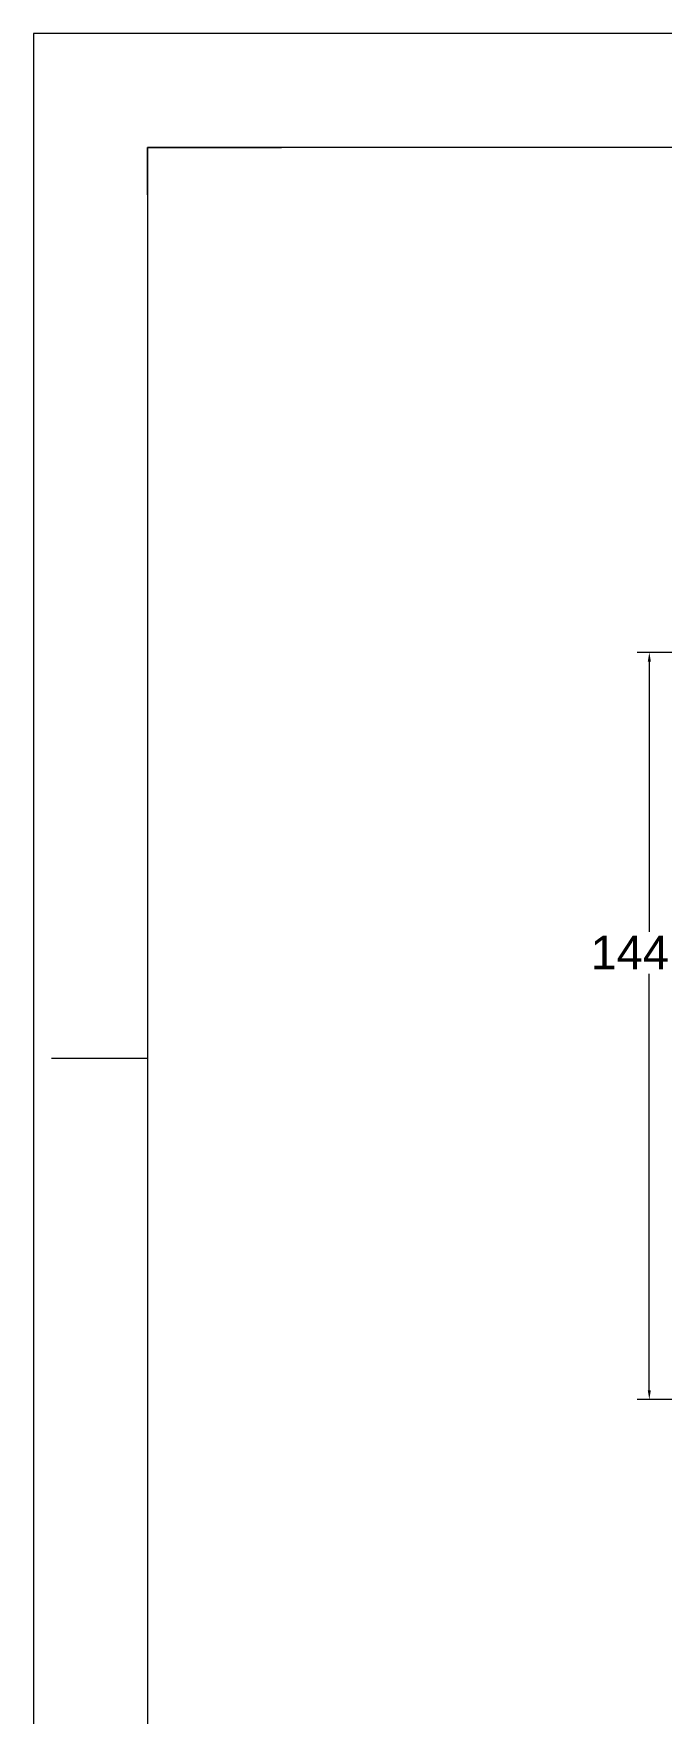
# Model space of a CAD drawing. Header units: inches. Extents: x 0 to 26418, y 0 to 20128.
# Drawn here: x 0 to 3086, y 11877 to 20128 of the extents above; entities that cross this region are included whole.
import ezdxf
from ezdxf.enums import TextEntityAlignment as Align

# ---------------------------------------------------------------- set-up
doc = ezdxf.new("R2010")
doc.units = ezdxf.units.IN
doc.header["$MEASUREMENT"] = 0
doc.layers.get('Defpoints').update_dxf_attribs({"lineweight": 5})
doc.layers.add('Title Block', color=7, linetype='Continuous', lineweight=5)
doc.styles.add('ACANSTS', font='romans.shx', dxfattribs={"height": 1})
doc.styles.add('Roman', font='arial.ttf')
doc.styles.get("Standard").update_dxf_attribs({"font": 'arial.ttf'})
doc.dimstyles.new('ISO-25', dxfattribs={"dimscale": 30, "dimtxt": 1.5, "dimasz": 1.5, "dimexe": 2, "dimexo": 2, "dimtad": 1, "dimtih": 1, "dimtoh": 1, "dimdec": 1, "dimlfac": 0.03937, "dimdsep": 46, "dimtxsty": 'Standard', "dimcen": 2.5, "dimclrd": 7, "dimclre": 7, "dimclrt": 7, "dimadec": 0, "dimazin": 0, "dimtfac": 1, "dimtdec": 1, "dimtmove": 0, "dimatfit": 3, "dimfxl": 1, "dimlwd": 5, "dimlwe": 5, "dimarcsym": 0})

# ---------------------------------------------------------------- blocks, each defined once
blk = doc.blocks.new('*D30')
at = {"color": 7, "linetype": 'Continuous', "lineweight": 5, "transparency": 16777216}
for p, q in [((4236.5, 17089), (2966.2, 17089)), ((3026.2, 17044), (3026.2, 15716.3)), ((3026.2, 13464), (3026.2, 15510.3)), ((3840.1, 13419), (2966.2, 13419))]:
    blk.add_line(p, q, dxfattribs=at)
at = {"color": 7, "transparency": 16777216}
for points in [[(3018.7, 17044), (3033.7, 17044), (3026.2, 17089)], [(3018.7, 13464), (3033.7, 13464), (3026.2, 13419)]]:
    blk.add_solid(points, dxfattribs=at)
at = {"layer": 'Defpoints', "color": 0, "transparency": 16777216}
for p in [(3026.2, 17089), (4296.5, 17089), (3900.1, 13419)]:
    blk.add_point(p, dxfattribs=at)
at = {"color": 7, "lineweight": 5, "transparency": 16777216, "insert": (3026.2, 15613.3), "char_height": 165, "attachment_point": 5, "style": 'Roman'}
blk.add_mtext('144.5', dxfattribs=at)
blk = doc.blocks.new('LONE STAR BLOWER TITLE BLOCK (SIZE A)')
at = {"layer": 'Title Block', "lineweight": 15}
for p, q in [((23.625, 18), (0, 18)), ((0, 18), (0, 0)), ((23.125, 17.5), (0.5, 17.5)), ((23.125, 17.5), (0.5, 17.5)), ((0.5, 17.5), (0.5, 0.5)), ((0.5, 17.2912), (0.5, 17.5)), ((0.5, 17.5), (1.0894, 17.5)), ((0.5, 17.2912), (0.5, 14.2179)), ((0.0781, 13.5), (0.5, 13.5))]:
    blk.add_line(p, q, dxfattribs=at)
at = {"layer": 'Title Block', "lineweight": 15, "style": 'ACANSTS'}
for tag, p, height in [('DRAWN_DATE', (15.8526, 2.3021), 0.135), ('DRAWN_BY', (14.7817, 2.2896), 0.135), ('DRAWING_SUBTITLE', (17.7236, 1.9768), 0.2025), ('CHECKED_BY', (14.804, 1.9438), 0.135), ('CHECK_DATE', (15.8339, 1.9487), 0.135), ('ENGINEER', (14.7979, 1.6123), 0.135), ('ENG_DATE', (15.8249, 1.6112), 0.135), ('DRAWING_SUBTITLE', (17.7211, 1.5494), 0.2025), ('MANUFACTURING', (14.7936, 1.2748), 0.135), ('MFG_DATE', (15.826, 1.2778), 0.135), ('CONTROL', (14.7936, 0.9373), 0.135), ('CONTROL_DATE', (15.826, 0.9403), 0.135), ('CAGE_CODE', (17.9275, 0.9163), 0.135), ('MODEL_FILE_NAME', (9.0607, 0.6111), 0.135), ('APPROVED_BY', (14.7823, 0.5726), 0.135), ('APPROVAL_DATE', (15.8177, 0.5698), 0.135)]:
    blk.add_attdef(tag, p, '', height=height, dxfattribs=at)
at = {"layer": 'Title Block', "lineweight": 15, "style": 'Roman', "flags": 8}
for tag, height, p in [('DWG_NUMBER', 0.2812, (19.0664, 1.1474)), ('SCALE', 0.135, (18.1035, 0.7041)), ('SHEETNUMBER', 0.135, (21.2556, 0.7041)), ('TOTA_SHEETS', 0.135, (21.8939, 0.7016))]:
    blk.add_attdef(tag, text='', height=height, dxfattribs=at).set_placement(p, align=Align.TOP_LEFT)
at = {"layer": 'Title Block', "lineweight": 15, "style": 'ACANSTS'}
blk.add_attdef('REVISION', text='', height=0.135, dxfattribs=at).set_placement((22.8495, 0.8933), align=Align.CENTER)

msp = doc.modelspace()

# ---------------------------------------------------------------- block references
at = {"xscale": 1118.237794126772, "yscale": 1118.237794126772, "zscale": 1118.237794126772}
msp.add_blockref('LONE STAR BLOWER TITLE BLOCK (SIZE A)', (-0.03, 0.02), dxfattribs=at)

# ---------------------------------------------------------------- dimensions: what is measured, and where the dimension line sits
at = {"color": 7, "lineweight": 5}
dim = msp.add_linear_dim(base=(3026.15, 17089.03), p1=(3900.14, 13419.03), p2=(4296.49, 17089.03), angle=90, dimstyle='ISO-25', override={"dimtxt": 5.5, "dimpost": '\\X', "dimtxsty": 'Roman', "dimtmove": 1}, dxfattribs=at)
dim.commit()
dim.dimension.update_dxf_attribs({"geometry": '*D30', "text_midpoint": (3026.15, 15613.33), "dimtype": 160})

doc.saveas('drawing.dxf')
